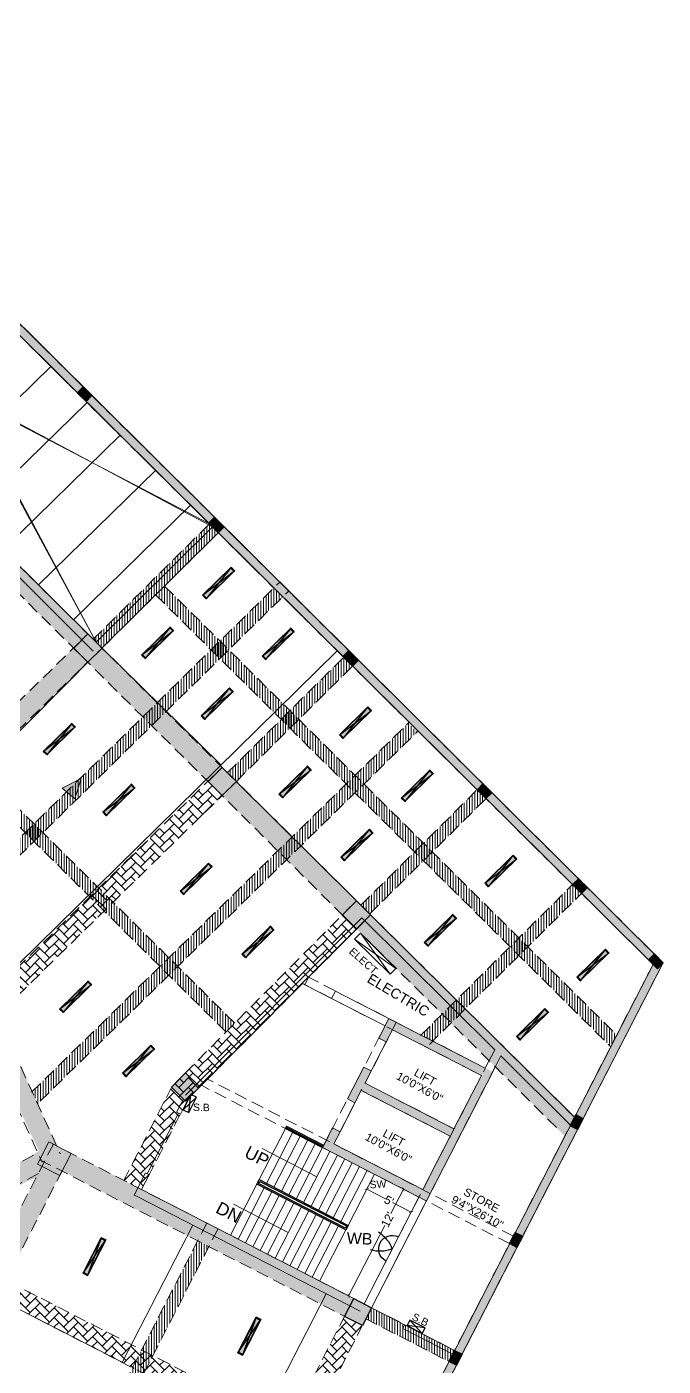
# Model space of a CAD drawing. Header units: inches. Extents: x 1182429 to 1211915, y -922309 to -906718.
# Drawn here: x 1195218 to 1195981, y -917239 to -915632 of the extents above; entities that cross this region are included whole.
import ezdxf

# ---------------------------------------------------------------- set-up
doc = ezdxf.new("R2010")
doc.units = ezdxf.units.IN
doc.header["$LTSCALE"] = 6
doc.header["$PDMODE"] = 2
doc.linetypes.add('CONTINOUS', pattern=[2000000.0, 1000000.0, 1000000.0])
doc.linetypes.add('DASHED2', pattern=[0.375, 0.25, -0.125])
for name, color, linetype in [('A-CUTOUT', 3, 'CONTINOUS'), ('CELLING', 34, 'Continuous'), ('COLL SIZE', 160, 'Continuous'), ('DIM', 7, 'Continuous'), ('door', 5, 'Continuous'), ('E-WIRING', 5, 'Continuous'), ('FITTING', 24, 'Continuous'), ('line', 251, 'Continuous'), ('TW', 5, 'Continuous')]:
    doc.layers.add(name, color=color, linetype=linetype)
for name, color, linetype, lineweight in [('COL MARK', 210, 'Continuous', 18), ('column', 240, 'Continuous', 25), ('Hatch', 251, 'Continuous', 0), ('plan', 7, 'Continuous', 5), ('v.b', 200, 'Continuous', 5), ('W', 250, 'Continuous', 5), ('wall', 7, 'Continuous', 30), ('wall new', 3, 'Continuous', 25)]:
    doc.layers.add(name, color=color, linetype=linetype, lineweight=lineweight)
doc.styles.add('ARI', font='arial.ttf')
doc.linetypes.add('ZIGZAG', pattern='A,0.0001,-0.2,[131,ltypeshp.shx,S=0.2,R=0,X=-0.2,Y=0],-0.4,[131,ltypeshp.shx,S=0.2,R=180,X=0.2,Y=0],-0.2', length=0.8001)
doc.dimstyles.new('Copy of AA', dxfattribs={"dimtxt": 15, "dimasz": 4, "dimexe": 5, "dimexo": 0, "dimgap": 0.09, "dimtad": 0, "dimdec": 0, "dimzin": 0, "dimdsep": 46, "dimlunit": 3, "dimtxsty": 'ARI', "dimblk": 'ARCHTICK', "dimcen": 0.09, "dimclrt": 7, "dimadec": 0, "dimazin": 0, "dimtfac": 1, "dimtdec": 0, "dimtofl": 0, "dimtmove": 0, "dimatfit": 3, "dimfxl": 0.18, "dimtolj": 1, "dimtzin": 0, "dimlwd": 9, "dimlwe": 9, "dimarcsym": 0})
doc.dimstyles.new('Copy(2) of AA', dxfattribs={"dimtxt": 12, "dimasz": 4, "dimexe": 0.18, "dimexo": 0, "dimgap": 0.09, "dimtad": 0, "dimdec": 0, "dimzin": 0, "dimdsep": 46, "dimlunit": 3, "dimtxsty": 'ARI', "dimblk": 'OBLIQUE', "dimcen": 0.09, "dimclrd": 7, "dimclre": 7, "dimclrt": 7, "dimadec": 0, "dimazin": 0, "dimtfac": 1, "dimtdec": 0, "dimtofl": 0, "dimtmove": 0, "dimatfit": 3, "dimfxl": 1, "dimtolj": 1, "dimtzin": 0, "dimlwd": 5, "dimlwe": 5, "dimarcsym": 0})
pattern_1 = [(45, (54985.341, -15499.118), (0, 11.494727835), [24.384, -8.128]), (135, (54991.088, -15493.37), (1e-15, 11.494727835), [24.384, -8.128])]
pattern_2 = [(90, (63759.2494, -15499.1176), (-3.175, 0), [])]
pattern_3 = [(0, (-27.8192783, 2.9401021), (0, 0.001397), [0.001016, -0.000381]), (90, (-27.8192783, 2.9401021), (-0.001397, 0), [0.001016, -0.000381])]

# ---------------------------------------------------------------- blocks, each defined once
blk = doc.blocks.new('_ARCHTICK')
at = {"color": 0, "linetype": 'ByBlock', "const_width": 0.15}
blk.add_lwpolyline([(-0.5, -0.5), (0.5, 0.5)], dxfattribs=at)
blk = doc.blocks.new('*D199')
at = {"layer": 'Defpoints', "color": 0, "ltscale": 10, "transparency": 16777216}
for p in [(1195667.5, -917025, 3969.1), (1195669.7, -917026.2), (1195601.7, -917153.1, 3969.1)]:
    blk.add_point(p, dxfattribs=at)
at = {"layer": 'W', "color": 0, "lineweight": 9, "ltscale": 10, "transparency": 16777216}
for p, q in [((1195667.5, -917025), (1195674.2, -917028.5)), ((1195669.7, -917026.2), (1195654.6, -917055.5)), ((1195603.9, -917154.3), (1195647.2, -917070)), ((1195601.7, -917153.1), (1195608.4, -917156.5))]:
    blk.add_line(p, q, dxfattribs=at)
at = {"layer": 'W', "color": 0, "lineweight": 9, "ltscale": 10, "transparency": 16777216, "xscale": 4, "yscale": 4, "zscale": 4}
for p, rotation in [((1195669.7, -917026.2), 62.80782538406256), ((1195603.9, -917154.3), 242.8078253840625)]:
    blk.add_blockref('_ARCHTICK', p, dxfattribs=dict(at, rotation=rotation))
at = {"layer": 'W', "color": 7, "ltscale": 10, "transparency": 16777216, "insert": (1195650.9, -917062.7), "char_height": 10, "attachment_point": 5, "rotation": 62.8078, "style": 'ARI'}
blk.add_mtext("\\A1;12'", dxfattribs=at)
blk = doc.blocks.new('*D200')
at = {"layer": 'Defpoints', "color": 0, "ltscale": 10, "transparency": 16777216}
for p in [(1195627.8, -917022.1, 3969.1), (1195679, -917053.8), (1195681.2, -917049.5, 3969.1)]:
    blk.add_point(p, dxfattribs=at)
at = {"layer": 'W', "color": 0, "lineweight": 9, "ltscale": 10, "transparency": 16777216}
for p, q in [((1195627.8, -917022.1), (1195623.4, -917030.8)), ((1195625.7, -917026.3), (1195648.2, -917037.9)), ((1195679, -917053.8), (1195656.5, -917042.2)), ((1195681.2, -917049.5), (1195676.7, -917058.2))]:
    blk.add_line(p, q, dxfattribs=at)
at = {"layer": 'W', "color": 0, "lineweight": 9, "ltscale": 10, "transparency": 16777216, "xscale": 4, "yscale": 4, "zscale": 4}
for p, rotation in [((1195625.7, -917026.3), 152.8078253841191), ((1195679, -917053.8), 332.8078253841191)]:
    blk.add_blockref('_ARCHTICK', p, dxfattribs=dict(at, rotation=rotation))
at = {"layer": 'W', "color": 7, "ltscale": 10, "transparency": 16777216, "insert": (1195652.3, -917040), "char_height": 10, "attachment_point": 5, "rotation": 332.8078, "style": 'ARI'}
blk.add_mtext("\\A1;5'", dxfattribs=at)
blk = doc.blocks.new('_Oblique')
at = {"layer": 'DIM', "color": 0, "lineweight": -2}
blk.add_line((-0.5, -0.5), (0.5, 0.5), dxfattribs=at)
blk = doc.blocks.new('RRR')
at = {"layer": 'line', "color": 1, "linetype": 'Continuous'}
for centre, radius, start, end in [((195983, -95888.1), 26.4, 41.1654, 79.7233), ((196002.9, -95870.7), 11, 90, 270), ((195983.5, -95848.3), 29.7, 276.0538, 310.8122)]:
    blk.add_arc(centre, radius, start, end, dxfattribs=at)
blk = doc.blocks.new('SB')
at = {"layer": 'W', "color": 6, "linetype": 'ByBlock', "lineweight": 25}
for p, q in [((196907.8, -96527.1), (196884.1, -96518.6)), ((196884.1, -96527.1), (196907.8, -96518.6))]:
    blk.add_line(p, q, dxfattribs=at)
blk.add_lwpolyline([(196884.1, -96518.6), (196907.8, -96518.6), (196907.8, -96527.1), (196884.1, -96527.1)], close=True, dxfattribs=at)
blk = doc.blocks.new('sdfdsf')
at = {"lineweight": -3}
blk.add_hatch(color=7, dxfattribs=at).paths.add_polyline_path([(23236.7, 14983.3), (23242.1, 14983.3), (23242.1, 15029.5), (23236.7, 15029.5)])
at = {"layer": 'Hatch'}
h = blk.add_hatch(dxfattribs=at)
h.set_pattern_fill('ANGLE', color=5, scale=0.0002)
h.set_pattern_definition(pattern_3)
h.paths.add_polyline_path([(23236.4, 15029.5), (23242.4, 15029.5), (23242.4, 15030.4), (23236.4, 15030.4)])
h = blk.add_hatch(dxfattribs=at)
h.set_pattern_fill('ANGLE', color=5, scale=0.0002)
h.set_pattern_definition(pattern_3)
h.paths.add_polyline_path([(23236.4, 14983.3), (23242.4, 14983.3), (23242.4, 14982.4), (23236.4, 14982.4)])
for p, q in [((23242.4, 15030.4), (23236.4, 14982.4)), ((23242.4, 14982.4), (23236.4, 15030.4))]:
    blk.add_line(p, q)
at = {"layer": 'CELLING', "color": 5}
for points in [[(23236.4, 14982.4), (23242.4, 14982.4), (23242.4, 15030.4), (23236.4, 15030.4)], [(23242.4, 15029.5), (23236.4, 15029.5), (23236.4, 15030.4), (23242.4, 15030.4)], [(23236.4, 15029.5), (23242.4, 15029.5), (23242.4, 15030.4), (23236.4, 15030.4)], [(23236.7, 14983.3), (23242.1, 14983.3), (23242.1, 15029.5), (23236.7, 15029.5)], [(23236.4, 14983.3), (23242.4, 14983.3), (23242.4, 14982.4), (23236.4, 14982.4)], [(23236.4, 14983.3), (23242.4, 14983.3), (23242.4, 14982.4), (23236.4, 14982.4)]]:
    blk.add_lwpolyline(points, close=True, dxfattribs=at)

msp = doc.modelspace()

# ---------------------------------------------------------------- hatches: boundary and pattern name
at = {"layer": 'A-CUTOUT', "lineweight": 0, "ltscale": 0.3, "true_color": 0xffc6b3}
h = msp.add_hatch(dxfattribs=at)
h.set_pattern_fill('AR-BRSTD', color=31, scale=0.08)
h.set_pattern_definition([(0, (54985.341, -15499.1176), (0, 5.419344), []), (90, (54985.341, -15499.118), (-8.128, 5.419344), [5.419344, -5.419344])])
h.paths.add_polyline_path([(1195157, -916227.2), (1195874.8, -916940), (1195863.3, -916962.4), (1195857.9, -916957), (1195140.1, -916244.3)])
at = {"layer": 'COL MARK', "lineweight": 30, "true_color": 0xffc6b3}
h = msp.add_hatch(color=31, dxfattribs=at)
h.dxf.hatch_style = 1
h.paths.add_polyline_path([(1195244.4, -916969.6), (1195271.1, -916983.3), (1195257.4, -917010), (1195230.7, -916996.3)])
at = {"layer": 'COL MARK'}
h = msp.add_hatch(color=256, dxfattribs=at)
h.dxf.hatch_style = 1
h.paths.add_polyline_path([(1195244.4, -916969.6), (1195271.1, -916983.3), (1195257.4, -917010), (1195230.7, -916996.3)])
at = {"layer": 'COLL SIZE', "lineweight": 25, "ltscale": 100, "true_color": 0xffc6b3}
h = msp.add_hatch(color=31, dxfattribs=at)
h.dxf.hatch_style = 1
h.paths.add_polyline_path([(1195289, -916081.5), (1195278.4, -916071), (1195285.4, -916063.9), (1195296.1, -916074.4)])
at = {"layer": 'COLL SIZE', "ltscale": 100}
h = msp.add_hatch(color=256, dxfattribs=at)
h.dxf.hatch_style = 1
h.paths.add_polyline_path([(1195289, -916081.5), (1195278.4, -916071), (1195285.4, -916063.9), (1195296.1, -916074.4)])
h = msp.add_hatch(color=256, dxfattribs=at)
h.dxf.hatch_style = 1
h.paths.add_polyline_path([(1195446.5, -916238), (1195435.9, -916227.4), (1195443, -916220.3), (1195453.6, -916230.9)])
at = {"layer": 'COLL SIZE', "lineweight": 25, "ltscale": 100, "true_color": 0xffc6b3}
h = msp.add_hatch(color=31, dxfattribs=at)
h.dxf.hatch_style = 1
h.paths.add_polyline_path([(1195447.5, -916239), (1195436.9, -916228.4), (1195443.9, -916221.4), (1195454.6, -916231.9)])
at = {"layer": 'COLL SIZE', "ltscale": 100}
h = msp.add_hatch(color=256, dxfattribs=at)
h.dxf.hatch_style = 1
h.paths.add_polyline_path([(1195607.6, -916397.9), (1195597, -916387.3), (1195604, -916380.2), (1195614.7, -916390.8)])
at = {"layer": 'COLL SIZE', "lineweight": 25, "ltscale": 100, "true_color": 0xffc6b3}
h = msp.add_hatch(color=31, dxfattribs=at)
h.dxf.hatch_style = 1
h.paths.add_polyline_path([(1195608.6, -916398.9), (1195598, -916388.3), (1195605, -916381.2), (1195615.7, -916391.8)])
h = msp.add_hatch(color=31, dxfattribs=at)
h.dxf.hatch_style = 1
h.paths.add_polyline_path([(1195768.7, -916557.9), (1195758.1, -916547.3), (1195765.1, -916540.2), (1195775.8, -916550.8)])
at = {"layer": 'COLL SIZE', "ltscale": 100}
h = msp.add_hatch(color=256, dxfattribs=at)
h.dxf.hatch_style = 1
h.paths.add_polyline_path([(1195768.7, -916557.9), (1195758.1, -916547.3), (1195765.1, -916540.2), (1195775.8, -916550.8)])
at = {"layer": 'COLL SIZE', "lineweight": 25, "ltscale": 100, "true_color": 0xffc6b3}
h = msp.add_hatch(color=31, dxfattribs=at)
h.dxf.hatch_style = 1
h.paths.add_polyline_path([(1195883.2, -916671.6), (1195872.6, -916661), (1195879.6, -916653.9), (1195890.3, -916664.5)])
at = {"layer": 'COLL SIZE', "ltscale": 100}
h = msp.add_hatch(color=256, dxfattribs=at)
h.dxf.hatch_style = 1
h.paths.add_polyline_path([(1195883.2, -916671.6), (1195872.6, -916661), (1195879.6, -916653.9), (1195890.3, -916664.5)])
at = {"layer": 'COLL SIZE', "lineweight": 25, "ltscale": 100, "true_color": 0xffc6b3}
h = msp.add_hatch(color=31, dxfattribs=at)
h.dxf.hatch_style = 1
h.paths.add_polyline_path([(1195974.2, -916761.9), (1195963.6, -916751.3), (1195970.6, -916744.2), (1195981.2, -916754.8)])
at = {"layer": 'COLL SIZE', "ltscale": 100}
h = msp.add_hatch(color=256, dxfattribs=at)
h.dxf.hatch_style = 1
h.paths.add_polyline_path([(1195974.2, -916761.9), (1195963.6, -916751.3), (1195970.6, -916744.2), (1195981.2, -916754.8)])
at = {"layer": 'COLL SIZE', "lineweight": 25, "ltscale": 100, "true_color": 0xffc6b3}
h = msp.add_hatch(color=31, dxfattribs=at)
h.dxf.hatch_style = 1
h.paths.add_polyline_path([(1195869.6, -916950.1), (1195876.5, -916936.8), (1195885.4, -916941.4), (1195878.5, -916954.7)])
at = {"layer": 'COLL SIZE', "ltscale": 100}
h = msp.add_hatch(color=256, dxfattribs=at)
h.dxf.hatch_style = 1
h.paths.add_polyline_path([(1195869.6, -916950.1), (1195876.5, -916936.8), (1195885.4, -916941.4), (1195878.5, -916954.7)])
at = {"layer": 'COLL SIZE', "lineweight": 25, "ltscale": 100, "true_color": 0xffc6b3}
h = msp.add_hatch(color=31, dxfattribs=at)
h.dxf.hatch_style = 1
h.paths.add_polyline_path([(1195797, -917091.6), (1195803.8, -917078.2), (1195812.7, -917082.8), (1195805.8, -917096.1)])
at = {"layer": 'COLL SIZE', "ltscale": 100}
h = msp.add_hatch(color=256, dxfattribs=at)
h.dxf.hatch_style = 1
h.paths.add_polyline_path([(1195797, -917091.6), (1195803.8, -917078.2), (1195812.7, -917082.8), (1195805.8, -917096.1)])
at = {"layer": 'COLL SIZE', "lineweight": 25, "ltscale": 100, "true_color": 0xffc6b3}
h = msp.add_hatch(color=31, dxfattribs=at)
h.dxf.hatch_style = 1
h.paths.add_polyline_path([(1195724.3, -917233), (1195731.1, -917219.6), (1195740, -917224.2), (1195733.2, -917237.5)])
at = {"layer": 'COLL SIZE', "ltscale": 100}
h = msp.add_hatch(color=256, dxfattribs=at)
h.dxf.hatch_style = 1
h.paths.add_polyline_path([(1195724.3, -917233), (1195731.1, -917219.6), (1195740, -917224.2), (1195733.2, -917237.5)])
at = {"layer": 'column', "ltscale": 10, "true_color": 0xffc6b3}
h = msp.add_hatch(color=31, dxfattribs=at)
h.dxf.hatch_style = 1
h.paths.add_polyline_path([(1195274.2, -916377.4), (1195291.1, -916360.4), (1195308.2, -916377.3), (1195291.3, -916394.3)])
at = {"layer": 'column', "ltscale": 10}
h = msp.add_hatch(color=256, dxfattribs=at)
h.dxf.hatch_style = 1
h.paths.add_polyline_path([(1195274.2, -916377.4), (1195291.1, -916360.4), (1195308.2, -916377.3), (1195291.3, -916394.3)])
at = {"layer": 'column', "ltscale": 10, "true_color": 0xffc6b3}
h = msp.add_hatch(color=31, dxfattribs=at)
h.dxf.hatch_style = 1
h.paths.add_polyline_path([(1195435.3, -916537.4), (1195452.2, -916520.4), (1195469.3, -916537.3), (1195452.3, -916554.3)])
at = {"layer": 'column', "ltscale": 10}
h = msp.add_hatch(color=256, dxfattribs=at)
h.dxf.hatch_style = 1
h.paths.add_polyline_path([(1195435.3, -916537.4), (1195452.2, -916520.4), (1195469.3, -916537.3), (1195452.3, -916554.3)])
at = {"layer": 'column', "ltscale": 10, "true_color": 0xffc6b3}
h = msp.add_hatch(color=31, dxfattribs=at)
h.dxf.hatch_style = 1
h.paths.add_polyline_path([(1195596.4, -916697.3), (1195613.3, -916680.3), (1195630.3, -916697.2), (1195613.4, -916714.2)])
at = {"layer": 'column', "ltscale": 10}
h = msp.add_hatch(color=256, dxfattribs=at)
h.dxf.hatch_style = 1
h.paths.add_polyline_path([(1195596.4, -916697.3), (1195613.3, -916680.3), (1195630.3, -916697.2), (1195613.4, -916714.2)])
at = {"layer": 'column', "ltscale": 10, "true_color": 0xffc6b3}
h = msp.add_hatch(color=31, dxfattribs=at)
h.dxf.hatch_style = 1
h.paths.add_polyline_path([(1195640.1, -916845.1), (1195652.2, -916821.5), (1195776.7, -916885.5), (1195697.2, -917040.3), (1195688.3, -917035.7), (1195572.7, -916976.3), (1195584.7, -916952.8), (1195593.6, -916957.4), (1195586.1, -916972), (1195692.9, -917026.8), (1195725.8, -916962.8), (1195619, -916907.9), (1195611.5, -916922.6), (1195602.6, -916918), (1195622.2, -916879.9), (1195631.1, -916884.4), (1195623.6, -916899.1), (1195730.3, -916953.9), (1195763.2, -916889.8), (1195656.5, -916835), (1195649, -916849.6)])
h = msp.add_hatch(color=31, dxfattribs=at)
h.dxf.hatch_style = 1
h.paths.add_polyline_path([(1195391.4, -916903.8), (1195408.3, -916886.8), (1195425.3, -916903.7), (1195408.4, -916920.7)])
at = {"layer": 'column', "ltscale": 10}
h = msp.add_hatch(color=256, dxfattribs=at)
h.dxf.hatch_style = 1
h.paths.add_polyline_path([(1195391.4, -916903.8), (1195408.3, -916886.8), (1195425.3, -916903.7), (1195408.4, -916920.7)])
at = {"layer": 'column', "ltscale": 10, "true_color": 0xffc6b3}
h = msp.add_hatch(color=31, dxfattribs=at)
h.dxf.hatch_style = 1
h.paths.add_polyline_path([(1195610, -917157.4), (1195631.4, -917168.4), (1195620.4, -917189.7), (1195599.1, -917178.8)])
at = {"layer": 'column', "ltscale": 10}
h = msp.add_hatch(color=256, dxfattribs=at)
h.dxf.hatch_style = 1
h.paths.add_polyline_path([(1195610, -917157.4), (1195631.4, -917168.4), (1195620.4, -917189.7), (1195599.1, -917178.8)])
at = {"layer": 'door', "lineweight": 0, "ltscale": 0.3, "true_color": 0xffc6b3}
h = msp.add_hatch(dxfattribs=at)
h.set_pattern_fill('AR-HBONE', color=31, scale=0.08)
h.set_pattern_definition(pattern_1)
h.paths.add_polyline_path([(1195235, -916415.4), (1195274.2, -916377.4), (1195291.3, -916394.3), (1194999.1, -916680.5), (1194650.3, -916873.8), (1194493, -916960.8), (1194260.3, -917085.8), (1193557.7, -917374.6), (1193548.6, -917352.5), (1194248.9, -917064.6), (1194433, -916965.8), (1194583.8, -916883.2), (1194725.1, -916804.9), (1194979.8, -916663.8), (1195010.4, -916635.4)])
h = msp.add_hatch(dxfattribs=at)
h.set_pattern_fill('AR-HBONE', color=31, scale=0.08)
h.set_pattern_definition([(45, (63759.249, -15499.118), (0, 11.494727835), [24.384, -8.128]), (135, (63764.997, -15493.37), (1e-15, 11.494727835), [24.384, -8.128])])
h.paths.add_polyline_path([(1194833, -917783.5), (1195238.8, -916993.7), (1195167.3, -916841.4), (1194985.8, -916661.7), (1194926.3, -916441.4), (1194700.8, -916476.3), (1194263.5, -916718.7), (1194241.2, -916732.7), (1194040.2, -916873.8), (1194030.5, -916848.9), (1194225.6, -916712.2), (1194693.9, -916452.7), (1194932.6, -916416.2), (1194948, -916429.8), (1195007.2, -916649.3), (1195183.9, -916824.7), (1195188.1, -916829.1), (1195263.9, -916997.4), (1194854.4, -917794.5)])
h = msp.add_hatch(dxfattribs=at)
h.set_pattern_fill('AR-HBONE', color=31, scale=0.08)
h.set_pattern_definition(pattern_1)
h.paths.add_polyline_path([(1195162.9, -916803.8), (1195435.3, -916537.4), (1195452.1, -916554.1), (1195179.9, -916820.7)])
h = msp.add_hatch(dxfattribs=at)
h.set_pattern_fill('AR-HBONE', color=31, scale=0.08)
h.set_pattern_definition(pattern_1)
h.paths.add_polyline_path([(1195351.5, -916982.2), (1195391.4, -916903.8), (1195596.4, -916697.3), (1195613.4, -916714.2), (1195427.3, -916901.7), (1195416.8, -916912.2), (1195411.9, -916917.2), (1195355.6, -917026.7), (1195334.3, -917015.7)])
h = msp.add_hatch(dxfattribs=at)
h.set_pattern_fill('AR-HBONE', color=31, scale=0.08)
h.set_pattern_definition(pattern_1)
h.paths.add_polyline_path([(1195610, -917157.4), (1195271.1, -916983.3), (1195244.4, -916969.6), (1195225.8, -916985.3), (1194679.5, -917287.9), (1194384.2, -917393.9), (1193683.4, -917681.9), (1193692.5, -917704), (1194393.4, -917416.1), (1194678.6, -917313.5), (1194712.2, -917297.3), (1194930.8, -917176.1), (1195220.9, -917015.4), (1195260.2, -917004.6), (1195599.1, -917178.8)])
h = msp.add_hatch(dxfattribs=at)
h.set_pattern_fill('AR-HBONE', color=31, scale=0.08)
h.set_pattern_definition(pattern_1)
h.paths.add_polyline_path([(1195487.5, -917313.7), (1195520.9, -917330.9), (1195531.9, -917309.5), (1195095.1, -917085.1), (1195069.8, -917099.1), (1195264.4, -917199.1), (1195443.4, -917291.1)])
h = msp.add_hatch(dxfattribs=at)
h.set_pattern_fill('AR-HBONE', color=31, scale=0.08)
h.set_pattern_definition(pattern_1)
h.paths.add_polyline_path([(1195140.9, -918123), (1195620.4, -917189.7), (1195599.1, -917178.8), (1195109.2, -918132.3), (1195130.5, -918143.2)])
at = {"layer": 'FITTING', "lineweight": 0, "ltscale": 0.3, "true_color": 0xffc6b3}
h = msp.add_hatch(dxfattribs=at)
h.set_pattern_fill('ANSI31', color=31, angle=45)
h.set_pattern_definition(pattern_2)
h.paths.add_polyline_path([(1195317.5, -916368.1), (1195447.5, -916239), (1195436.9, -916228.4), (1195297.6, -916366.7), (1195308.2, -916377.3)])
h = msp.add_hatch(dxfattribs=at)
h.set_pattern_fill('ANSI31', color=31, angle=45)
h.set_pattern_definition([(90, (63836.4227, -15577.891), (-3.175, 0), [])])
h.paths.add_polyline_path([(1195096.2, -916737.6), (1195524.9, -916315.7), (1195514.2, -916305.2), (1195085.5, -916727)])
h = msp.add_hatch(dxfattribs=at)
h.set_pattern_fill('ANSI31', color=31, angle=45)
h.set_pattern_definition(pattern_2)
h.paths.add_polyline_path([(1195387.4, -916307.1), (1195925.5, -916841.4), (1195918.3, -916855.4), (1195372.5, -916313.4), (1195383.2, -916302.9)])
h = msp.add_hatch(dxfattribs=at)
h.set_pattern_fill('ANSI31', color=31, angle=45)
h.set_pattern_definition(pattern_2)
h.paths.add_polyline_path([(1195016.8, -916400.9), (1195000.6, -916384.8), (1195011.2, -916374.1), (1195468, -916827.7), (1195456.9, -916837.8)])
h = msp.add_hatch(dxfattribs=at)
h.set_pattern_fill('ANSI31', color=31, angle=45)
h.set_pattern_definition([(90, (63920.3258, -15659.0657), (-3.175, 0), [])])
h.paths.add_polyline_path([(1195478.6, -916528), (1195608.6, -916399), (1195598, -916388.3), (1195458.6, -916526.7), (1195469.3, -916537.2)])
h = msp.add_hatch(dxfattribs=at)
h.set_pattern_fill('ANSI31', color=31, angle=45)
h.set_pattern_definition([(90, (63997.6627, -15738.142), (-3.175, 0), [])])
h.paths.add_polyline_path([(1195230.9, -916923.8), (1195685.9, -916478), (1195675.4, -916467.4), (1195224.3, -916909.3)])
h = msp.add_hatch(dxfattribs=at)
h.set_pattern_fill('ANSI31', color=31, angle=45)
h.set_pattern_definition([(90, (64080.396, -15818.0094), (-3.175, 0), [])])
h.paths.add_polyline_path([(1195638.6, -916687), (1195768.7, -916557.9), (1195758.1, -916547.3), (1195618.7, -916685.6), (1195629.3, -916696.2)])
h = msp.add_hatch(dxfattribs=at)
h.set_pattern_fill('ANSI31', color=31, angle=45)
h.set_pattern_definition([(90, (64194.9054, -15931.713), (-3.175, 0), [])])
h.paths.add_polyline_path([(1195753.2, -916800.7), (1195883.2, -916671.6), (1195872.6, -916661), (1195690.8, -916841.4), (1195704.8, -916848.6)])
h = msp.add_hatch(dxfattribs=at)
h.set_pattern_fill('ANSI31', color=31, angle=45)
h.set_pattern_definition(pattern_2)
h.paths.add_polyline_path([(1195027.6, -917857.8), (1195014.4, -917883.5), (1195027.7, -917890.3), (1195436.3, -917095.1), (1195422.9, -917088.3)])
h = msp.add_hatch(dxfattribs=at)
h.set_pattern_fill('ANSI31', color=31, angle=45)
h.set_pattern_definition(pattern_2)
h.paths.add_polyline_path([(1195640, -917172.8), (1195731.1, -917219.6), (1195724.3, -917233), (1195624.5, -917181.7), (1195631.4, -917168.4)])
at = {"layer": 'W', "ltscale": 10}
h = msp.add_hatch(color=256, dxfattribs=at)
h.dxf.hatch_style = 1
h.paths.add_polyline_path([(1195260.5, -916545.3), (1195283.3, -916533.8), (1195275.7, -916558.2)])
at = {"layer": 'wall new', "lineweight": 9, "ltscale": 6, "true_color": 0xffc6b3}
h = msp.add_hatch(dxfattribs=at)
h.set_pattern_fill('AR-CONC', color=31, scale=0.06)
h.set_pattern_definition([(50, (73495.981, -15499.118), (10.93108014, -0.95634513), [1.143, -12.573]), (355, (73495.981, -15499.118), (-2.114605285, 11.46341071), [0.9144, -10.05843505]), (100.4514447, (73496.892, -15499.197), (8.816474825, 10.507065115), [0.97140053, -10.68541468]), (46.1842, (73495.981, -15496.07), (16.26474245, -2.52253968), [1.7145, -18.8595]), (96.6355576, (73497.336, -15496.28), (14.24424804, 14.84556748), [1.45710139, -16.02813649]), (351.1841512, (73495.981, -15496.07), (14.24424804, 14.84556748), [1.37159802, -15.08758392]), (21, (73497.505, -15496.832), (9.096863476, -6.13591189), [1.143, -12.573]), (326, (73497.505, -15496.832), (3.7081217, 11.05127797), [0.9144, -10.0584]), (71.451445, (73498.263, -15497.343), (12.80498516, 4.91536613), [0.97140053, -10.68539626]), (37.5, (73495.981, -15499.1176), (0.185316195, 5.073302332), [0, -9.93648, 0, -10.2108, 0, -10.0965]), (7.5, (73495.981, -15499.1176), (4.00917975, 6.01083449), [0, -5.82168, 0, -9.70788, 0, -3.8481]), (327.5, (73492.5824, -15499.1176), (8.13543571, -0.34372464), [0, -3.81, 0, -11.8872, 0, -15.7734]), (317.5, (73491.0584, -15499.1176), (8.887750883, 1.525589462), [0, -4.953, 0, -7.89432, 0, -11.2014])])
h.paths.add_polyline_path([(1194691.6, -918163.4), (1194822.7, -918181.7), (1194931.4, -918175.4), (1195046.1, -918168.8), (1195119.6, -918164.6), (1195256.8, -918164.6), (1195981.2, -916754.8), (1194850.7, -915632.2), (1194198, -915899.7), (1194257.2, -916043.2), (1193169.1, -916488.6), (1193894.4, -918260.6), (1194211.5, -918197.6), (1194511.1, -918138.1)])
h.paths.add_polyline_path([(1194693, -918153.4), (1194823.1, -918171.7), (1194930.9, -918165.5), (1195045.5, -918158.8), (1195119.3, -918154.6), (1195250.7, -918154.6), (1195969, -916756.7), (1194848.3, -915643.9), (1194211.1, -915905.1), (1194270.3, -916048.6), (1193182.1, -916494.1), (1193901.4, -918251.5), (1194209.1, -918187.5), (1194509.1, -918127.7)], flags=16)

# ---------------------------------------------------------------- linework, layer by layer
at = {"layer": 'COL MARK', "color": 31, "true_color": 0xffc6b3}
msp.add_lwpolyline([(1195244.4, -916969.6), (1195271.1, -916983.3), (1195257.4, -917010), (1195230.7, -916996.3)], close=True, dxfattribs=at)
at = {"layer": 'COL MARK'}
msp.add_lwpolyline([(1195244.4, -916969.6), (1195271.1, -916983.3), (1195257.4, -917010), (1195230.7, -916996.3)], close=True, dxfattribs=at)
at = {"layer": 'COLL SIZE', "color": 31, "lineweight": 25, "ltscale": 100, "true_color": 0xffc6b3}
for points, elevation in [([(1195289, -916081.5), (1195278.4, -916071), (1195285.4, -916063.9), (1195296.1, -916074.4), (1195289, -916081.5)], 3969.1), ([(1195447.5, -916239), (1195436.9, -916228.4), (1195443.9, -916221.4), (1195454.6, -916231.9), (1195447.5, -916239)], -4084.6), ([(1195608.6, -916398.9), (1195598, -916388.3), (1195605, -916381.2), (1195615.7, -916391.8), (1195608.6, -916398.9)], -4086.1), ([(1195883.2, -916671.6), (1195872.6, -916661), (1195879.6, -916653.9), (1195890.3, -916664.5), (1195883.2, -916671.6)], 3969.1), ([(1195974.2, -916761.9), (1195963.6, -916751.3), (1195970.6, -916744.2), (1195981.2, -916754.8), (1195974.2, -916761.9)], -4085.9), ([(1195869.6, -916950.1), (1195876.5, -916936.8), (1195885.4, -916941.4), (1195878.5, -916954.7), (1195869.6, -916950.1)], 3969.1), ([(1195797, -917091.6), (1195803.8, -917078.2), (1195812.7, -917082.8), (1195805.8, -917096.1), (1195797, -917091.6)], 3969.1)]:
    msp.add_lwpolyline(points, dxfattribs=dict(at, elevation=elevation))
at = {"layer": 'COLL SIZE', "ltscale": 100}
for points, elevation in [([(1195289, -916081.5), (1195278.4, -916071), (1195285.4, -916063.9), (1195296.1, -916074.4), (1195289, -916081.5)], 3969.1), ([(1195883.2, -916671.6), (1195872.6, -916661), (1195879.6, -916653.9), (1195890.3, -916664.5), (1195883.2, -916671.6)], 3969.1), ([(1195974.2, -916761.9), (1195963.6, -916751.3), (1195970.6, -916744.2), (1195981.2, -916754.8), (1195974.2, -916761.9)], -4085.9), ([(1195869.6, -916950.1), (1195876.5, -916936.8), (1195885.4, -916941.4), (1195878.5, -916954.7), (1195869.6, -916950.1)], 3969.1), ([(1195797, -917091.6), (1195803.8, -917078.2), (1195812.7, -917082.8), (1195805.8, -917096.1), (1195797, -917091.6)], 3969.1)]:
    msp.add_lwpolyline(points, dxfattribs=dict(at, elevation=elevation))
for points in [[(1195446.5, -916238), (1195435.9, -916227.4), (1195443, -916220.3), (1195453.6, -916230.9), (1195446.5, -916238)], [(1195607.6, -916397.9), (1195597, -916387.3), (1195604, -916380.2), (1195614.7, -916390.8), (1195607.6, -916397.9)], [(1195768.7, -916557.9), (1195758.1, -916547.3), (1195765.1, -916540.2), (1195775.8, -916550.8), (1195768.7, -916557.9)], [(1195724.3, -917233), (1195731.1, -917219.6), (1195740, -917224.2), (1195733.2, -917237.5), (1195724.3, -917233)]]:
    msp.add_lwpolyline(points, dxfattribs=at)
at = {"layer": 'COLL SIZE', "color": 31, "lineweight": 25, "ltscale": 100, "true_color": 0xffc6b3}
for points in [[(1195768.7, -916557.9), (1195758.1, -916547.3), (1195765.1, -916540.2), (1195775.8, -916550.8), (1195768.7, -916557.9)], [(1195724.3, -917233), (1195731.1, -917219.6), (1195740, -917224.2), (1195733.2, -917237.5), (1195724.3, -917233)]]:
    msp.add_lwpolyline(points, dxfattribs=at)
at = {"layer": 'column', "color": 31, "ltscale": 10, "true_color": 0xffc6b3}
for points in [[(1195274.2, -916377.4), (1195291.1, -916360.4), (1195308.2, -916377.3), (1195291.3, -916394.3), (1195274.2, -916377.4)], [(1195435.3, -916537.4), (1195452.2, -916520.4), (1195469.3, -916537.3), (1195452.3, -916554.3), (1195435.3, -916537.4)], [(1195596.4, -916697.3), (1195613.3, -916680.3), (1195630.3, -916697.2), (1195613.4, -916714.2), (1195596.4, -916697.3)], [(1195391.4, -916903.8), (1195408.3, -916886.8), (1195425.3, -916903.7), (1195408.4, -916920.7), (1195391.4, -916903.8)], [(1195610, -917157.4), (1195631.4, -917168.4), (1195620.4, -917189.7), (1195599.1, -917178.8), (1195610, -917157.4)]]:
    msp.add_lwpolyline(points, dxfattribs=at)
at = {"layer": 'column', "ltscale": 10}
for points in [[(1195274.2, -916377.4), (1195291.1, -916360.4), (1195308.2, -916377.3), (1195291.3, -916394.3), (1195274.2, -916377.4)], [(1195435.3, -916537.4), (1195452.2, -916520.4), (1195469.3, -916537.3), (1195452.3, -916554.3), (1195435.3, -916537.4)], [(1195596.4, -916697.3), (1195613.3, -916680.3), (1195630.3, -916697.2), (1195613.4, -916714.2), (1195596.4, -916697.3)], [(1195391.4, -916903.8), (1195408.3, -916886.8), (1195425.3, -916903.7), (1195408.4, -916920.7), (1195391.4, -916903.8)], [(1195610, -917157.4), (1195631.4, -917168.4), (1195620.4, -917189.7), (1195599.1, -917178.8), (1195610, -917157.4)]]:
    msp.add_lwpolyline(points, dxfattribs=at)
at = {"layer": 'TW', "ltscale": 10}
for p, q in [((1195529.5, -916950.8, 3969.1), (1195528.2, -916953.5, 3969.1)), ((1195528.2, -916953.5, 3969.1), (1195572.7, -916976.3, 3969.1)), ((1195528.9, -916952.1, 3969.1), (1195573.3, -916975, 3969.1)), ((1195529.5, -916950.8, 3969.1), (1195574, -916973.6, 3969.1))]:
    msp.add_line(p, q, dxfattribs=at)
at = {"layer": 'TW', "color": 31, "ltscale": 10, "true_color": 0xffc6b3, "elevation": 3969.1}
msp.add_lwpolyline([(1195496.6, -917014.8), (1195603.4, -917069.7), (1195600.6, -917075), (1195493.9, -917020.2), (1195496.6, -917014.8)], dxfattribs=at)
at = {"layer": 'TW', "ltscale": 10, "elevation": 3969.1}
msp.add_lwpolyline([(1195496.6, -917014.8), (1195603.4, -917069.7), (1195600.6, -917075), (1195493.9, -917020.2), (1195496.6, -917014.8)], dxfattribs=at)
at = {"layer": 'TW', "color": 31, "ltscale": 10, "true_color": 0xffc6b3, "elevation": 3969.1}
msp.add_lwpolyline([(1195497.3, -917016.9), (1195601.4, -917070.3), (1195600, -917073), (1195495.9, -917019.5)], close=True, dxfattribs=at)
at = {"layer": 'TW', "ltscale": 10, "elevation": 3969.1}
msp.add_lwpolyline([(1195497.3, -917016.9), (1195601.4, -917070.3), (1195600, -917073), (1195495.9, -917019.5)], close=True, dxfattribs=at)
at = {"layer": 'v.b', "color": 31, "linetype": 'DASHED2', "ltscale": 10, "true_color": 0xffc6b3}
for p, q in [((1194848.3, -915643.9, -4028.4), (1195969, -916756.7, -4085.9)), ((1194850.7, -915632.2, -4028.4), (1195981.2, -916754.8, -4086.5)), ((1195157, -916227.2), (1195874.8, -916940, 3969.1)), ((1195297.6, -916366.7, 1.5), (1195436.9, -916228.4, -4084.6)), ((1195140.1, -916244.3), (1195857.9, -916957, 3969.1)), ((1195308.1, -916377.4, 1.5), (1195447.5, -916239, -4084.6)), ((1195068.4, -916743.8), (1195521.4, -916298.1)), ((1195079, -916754.3), (1195531.9, -916308.9)), ((1195372.5, -916313.4, -2016.1), (1195918.3, -916855.4, -2044.1)), ((1195383.2, -916302.9, -2016.1), (1195925.5, -916841.4, -2043.9)), ((1194980.4, -916664.9), (1195291.1, -916360.4)), ((1194997.4, -916681.8), (1195308.2, -916377.3)), ((1195009.8, -916372.7, 3969.1), (1195468, -916827.7, 754)), ((1194999.2, -916383.4, 3969.1), (1195457.4, -916838.3, 754)), ((1195458.7, -916526.6, -1.5), (1195598, -916388.3, -4087.6)), ((1195469.3, -916537.3), (1195608.6, -916398.9, -4086.1)), ((1195223.5, -916910.1), (1195676.6, -916466.2)), ((1195234, -916920.8), (1195687.1, -916476.9)), ((1195141.5, -916824.8), (1195452.2, -916520.4)), ((1195158.5, -916841.7), (1195469.3, -916537.3)), ((1195618.7, -916685.6, 4086.1), (1195758.1, -916547.2)), ((1195629.3, -916696.2, 4086.1), (1195768.7, -916557.9, 0)), ((1195690.2, -916842, 9316.5), (1195872.6, -916660.9, 3967.6)), ((1195700.8, -916852.7, 9318), (1195883.2, -916671.6, 3969.1)), ((1195391.4, -916903.8), (1195606.3, -916687.4, 3969.1)), ((1195556, -916772.1, 3969.1), (1195623.3, -916704.3, 3969.1)), ((1195969, -916756.7, -4085.9), (1195250.7, -918154.6, -3969.1)), ((1195981.2, -916754.8, -4086.5), (1195256.8, -918164.6, -3969.1)), ((1195411.9, -916917.2, 3969.1), (1195548.6, -916779.6, 3969.1)), ((1195763.2, -916889.8, 3969.1), (1195548.6, -916779.6, 3969.1)), ((1195767.8, -916881, 3969.1), (1195556, -916772.1, 3969.1)), ((1195182.9, -916817.8), (1195258.1, -916983.9)), ((1195652.2, -916821.6, 3969.1), (1195572.7, -916976.4, 3969.1)), ((1195661.1, -916826.2, 3969.1), (1195586.2, -916972, 3969.1)), ((1195168.2, -916843.5), (1195236.2, -916993.8)), ((1195772.4, -916872.1, 3969.1), (1195622.5, -917163.8, 3969.1)), ((1195779.8, -916879.5, 3969.1), (1195631.4, -917168.4, 3969.1)), ((1195801.5, -917082.7, 3969.1), (1195434.7, -916894.2, 3969.1)), ((1195392.3, -916902.9, 3969.1), (1195334.3, -917015.7, 3969.1)), ((1195797, -917091.6, 3969.1), (1195427.3, -916901.7, 3969.1)), ((1195725.8, -916962.7, 3969.1), (1195618.5, -916907.6, 3969.1)), ((1195730.4, -916953.8, 3969.1), (1195624.4, -916899.4, 3969.1)), ((1195411.9, -916917.2, 3969.1), (1195355.6, -917026.7, 3969.1)), ((1195249.8, -916972.3), (1194819.3, -917810.2)), ((1195244.4, -916969.6, 3969.1), (1195631.4, -917168.4, 3969.1)), ((1195225.8, -916985.3), (1194679.5, -917287.9)), ((1195271.1, -916983.3), (1194840.7, -917821.2)), ((1195233.5, -916990.9, 3969.1), (1195620.4, -917189.7, 3969.1)), ((1195231.8, -917007.3), (1194691.2, -917308.9)), ((1195433.9, -917066.9, 1984.6), (1195003.4, -917904.8, 1984.6)), ((1195447.3, -917073.8, 1984.6), (1195016.8, -917911.7, 1984.6)), ((1195095.1, -917085.1), (1195553.2, -917320.5)), ((1195069.8, -917099.1), (1195542.3, -917341.8)), ((1195610, -917157.4, 3969.1), (1195098.2, -918153.6, 3969.1)), ((1195631.4, -917168.4, 3969.1), (1195119.6, -918164.6, 3969.1)), ((1195631.4, -917168.4, 3969.1), (1195731.1, -917219.6, 3969.1)), ((1195624.5, -917181.7, 3969.1), (1195724.2, -917233, 3969.1))]:
    msp.add_line(p, q, dxfattribs=at)
at = {"layer": 'W', "ltscale": 10}
for p, q in [((1194848.3, -915643.9, -4028.4), (1195969, -916756.7, -4085.9)), ((1194850.7, -915632.2, -4028.4), (1195981.2, -916754.8, -4086.5)), ((1195408.4, -916913.7, 3969.1), (1195619.7, -916700.8, 3969.1)), ((1195556, -916772.1, 3969.1), (1195623.3, -916704.3, 3969.1)), ((1195969, -916756.7, -4085.9), (1195250.7, -918154.6, -3969.1)), ((1195981.2, -916754.8, -4086.5), (1195256.8, -918164.6, -3969.1)), ((1195411.9, -916917.2, 3969.1), (1195548.6, -916779.6, 3969.1)), ((1195551.4, -916781, 3969.1), (1195548.6, -916779.6, 3969.1)), ((1195556, -916772.1, 3969.1), (1195551.4, -916781, 3969.1)), ((1195551.4, -916781, 3969.1), (1195583.4, -916797.5, 3969.1)), ((1195588, -916788.6, 3969.1), (1195583.4, -916797.5, 3969.1)), ((1195647.6, -916830.4, 3969.1), (1195583.4, -916797.5, 3969.1)), ((1195767.8, -916881, 3969.1), (1195588, -916788.6, 3969.1)), ((1195776.7, -916885.5, 3969.1), (1195631.4, -917168.4, 3969.1)), ((1195405.8, -916918.2, 3969.1), (1195397.6, -916934, 3969.1)), ((1195411.9, -916917.2, 3969.1), (1195402.1, -916936.3, 3969.1)), ((1195611.5, -916922.6, 3969.1), (1195593.6, -916957.4, 3969.1)), ((1195402.1, -916936.3, 3969.1), (1195397.6, -916934, 3969.1)), ((1195528.2, -916953.5, 3969.1), (1195496.6, -917014.8, 3969.1)), ((1195537.1, -916958, 3969.1), (1195505.5, -917019.4, 3969.1)), ((1195584.7, -916952.8, 3969.1), (1195572.7, -916976.3, 3969.1)), ((1195593.6, -916957.4, 3969.1), (1195584.7, -916952.8, 3969.1)), ((1195593.6, -916957.4, 3969.1), (1195586.1, -916972, 3969.1)), ((1195546, -916962.6, 3969.1), (1195514.4, -917024, 3969.1)), ((1195554.9, -916967.2, 3969.1), (1195523.3, -917028.5, 3969.1)), ((1195563.8, -916971.7, 3969.1), (1195532.2, -917033.1, 3969.1)), ((1195572.7, -916976.3, 3969.1), (1195541.1, -917037.7, 3969.1)), ((1195688.3, -917035.7, 3969.1), (1195572.7, -916976.3, 3969.1)), ((1195692.9, -917026.8, 3969.1), (1195586.1, -916972, 3969.1)), ((1195581.5, -916980.9, 3969.1), (1195550, -917042.3, 3969.1)), ((1195590.4, -916985.5, 3969.1), (1195558.9, -917046.8, 3969.1)), ((1195599.3, -916990, 3969.1), (1195567.8, -917051.4, 3969.1)), ((1195608.2, -916994.6, 3969.1), (1195576.7, -917056, 3969.1)), ((1195617.1, -916999.2, 3969.1), (1195585.6, -917060.5, 3969.1)), ((1195626, -917003.7, 3969.1), (1195594.5, -917065.1, 3969.1)), ((1195634.9, -917008.3, 3969.1), (1195603.4, -917069.7, 3969.1)), ((1195493.9, -917020.2, 3969.1), (1195462.4, -917081.6, 3969.1)), ((1195502.8, -917024.7, 3969.1), (1195471.3, -917086.1, 3969.1)), ((1195617.9, -917172.7, 3969.1), (1195351.1, -917035.6, 3969.1)), ((1195622.5, -917163.8, 3969.1), (1195355.6, -917026.7, 3969.1)), ((1195511.7, -917029.3, 3969.1), (1195480.2, -917090.7, 3969.1)), ((1195520.6, -917033.9, 3969.1), (1195489.1, -917095.3, 3969.1)), ((1195529.5, -917038.5, 3969.1), (1195498, -917099.8, 3969.1)), ((1195688.3, -917035.7, 3969.1), (1195622.5, -917163.8, 3969.1)), ((1195538.4, -917043, 3969.1), (1195506.8, -917104.4, 3969.1)), ((1195547.3, -917047.6, 3969.1), (1195515.7, -917109, 3969.1)), ((1195556.2, -917052.2, 3969.1), (1195524.6, -917113.5, 3969.1)), ((1195565.1, -917056.7, 3969.1), (1195533.5, -917118.1, 3969.1)), ((1195574, -917061.3, 3969.1), (1195542.4, -917122.7, 3969.1)), ((1195582.9, -917065.9, 3969.1), (1195551.3, -917127.2, 3969.1)), ((1195591.7, -917070.4, 3969.1), (1195560.2, -917131.8, 3969.1)), ((1195600.6, -917075, 3969.1), (1195569.1, -917136.4, 3969.1))]:
    msp.add_line(p, q, dxfattribs=at)
at = {"layer": 'W', "color": 1, "ltscale": 10}
for p, q in [((1195301.1, -916370.3, 1.4), (1194978, -915772.7, -12024.4)), ((1195298.6, -916365.7, -90.8), (1194986.6, -915781.3, -3969.1)), ((1194837.6, -915910.1, -3969.1), (1195440.5, -916231.9, -4084.7)), ((1194848.2, -915920.6, -3969.1), (1195436.9, -916228.4, -4084.6)), ((1195106.4, -916177, 3969), (1195246.8, -916039.6, -4086.3)), ((1195149.9, -916220.1, 3969), (1195290.2, -916082.7, -4086.3)), ((1195189.5, -916259.5, 3969), (1195329.9, -916122.1, -4086.2)), ((1195231.9, -916301.6, 3969), (1195372.3, -916164.2, -4086.2)), ((1195274, -916343.4, 3969), (1195414.3, -916206, -4086.2)), ((1195147.1, -916217.4, 3969.1), (1195304.6, -916373.8, 3969.1)), ((1195140, -916224.5, 3969.1), (1195297.6, -916380.9, 3969.1)), ((1195301.1, -916370.3, 1.5), (1195440.5, -916231.9, -4084.6)), ((1195308.1, -916377.4, 1.5), (1195447.5, -916239, -4084.6)), ((1195033.3, -916927.7, -523.3), (1195590.2, -916380.6, -4066.5)), ((1195308.2, -916377.3), (1195450.8, -916517.5, -3179.6)), ((1194847, -916842.2), (1195299.7, -916385.8)), ((1195469.2, -916537.3, 1.5), (1195613.3, -916680.3)), ((1195619.7, -916700.8, 3969.1), (1195779.1, -916859, 3969.1)), ((1195630.3, -916697.2, 3969.1), (1195874.8, -916940, 3969.1)), ((1195647.6, -916830.4, 3969.1), (1195640.1, -916845.1, 3969.1)), ((1195649, -916849.6, 3969.1), (1195640.1, -916845.1, 3969.1)), ((1195656.5, -916835, 3969.1), (1195649, -916849.6, 3969.1)), ((1195763.2, -916889.8, 3969.1), (1195656.5, -916835, 3969.1)), ((1195631.1, -916884.4, 3969.1), (1195649, -916849.6, 3969.1)), ((1195779.1, -916859, 3969.1), (1195767.8, -916881, 3969.1)), ((1195622.2, -916879.9, 3969.1), (1195602.6, -916918, 3969.1)), ((1195631.1, -916884.4, 3969.1), (1195622.2, -916879.9, 3969.1)), ((1195786.5, -916866.4, 3969.1), (1195776.7, -916885.5, 3969.1)), ((1195786.5, -916866.4, 3969.1), (1195870, -916949.3, 3969.1)), ((1195631.1, -916884.4, 3969.1), (1195623.6, -916899.1, 3969.1)), ((1195763.2, -916889.8, 3969.1), (1195730.3, -916953.9, 3969.1)), ((1195619, -916907.9, 3969.1), (1195611.5, -916922.6, 3969.1)), ((1195725.8, -916962.8, 3969.1), (1195619, -916907.9, 3969.1)), ((1195730.3, -916953.9, 3969.1), (1195623.6, -916899.1, 3969.1)), ((1195611.5, -916922.6, 3969.1), (1195602.6, -916918, 3969.1)), ((1195725.8, -916962.8, 3969.1), (1195692.9, -917026.8, 3969.1)), ((1195360.3, -917006.7, 3969.1), (1195346.6, -917033.3, 3969.1)), ((1195364.7, -917009, 3969.1), (1195355.6, -917026.7, 3969.1)), ((1195364.7, -917009, 3969.1), (1195360.3, -917006.7, 3969.1)), ((1195351.1, -917035.6, 3969.1), (1195346.6, -917033.3, 3969.1)), ((1195332.3, -917234), (1195417.1, -917069.5, 3969.1)), ((1195113.4, -917121.5, 726.5), (1195332.5, -917233.6)), ((1195577.1, -917151.8, 3969.1), (1195060, -918158, -2392.8)), ((1195631.4, -917168.4), (1195731.1, -917219.6)), ((1195668.8, -917193.2), (1195671.1, -917188.8)), ((1195668.8, -917193.2), (1195728.8, -917224.1))]:
    msp.add_line(p, q, dxfattribs=at)
at = {"layer": 'W', "color": 6, "lineweight": 0, "ltscale": 0.3}
for p, q in [((1195618.2, -916719.2, 2814), (1195653.6, -916768.5, 2814)), ((1195660.7, -916761.5, 2814), (1195611.1, -916726.3, 2814))]:
    msp.add_line(p, q, dxfattribs=at)
at = {"layer": 'W', "linetype": 'ZIGZAG', "ltscale": 2}
msp.add_line((1195399.9, -916935.2, 3969.1), (1195362.5, -917007.9, 3969.1), dxfattribs=at)
at = {"layer": 'W', "color": 31, "ltscale": 10, "true_color": 0xffc6b3}
for p, q in [((1195528.2, -916953.5, 3969.1), (1195496.6, -917014.8, 3969.1)), ((1195537.1, -916958, 3969.1), (1195505.5, -917019.4, 3969.1)), ((1195546, -916962.6, 3969.1), (1195514.4, -917024, 3969.1)), ((1195554.9, -916967.2, 3969.1), (1195523.3, -917028.5, 3969.1)), ((1195563.8, -916971.7, 3969.1), (1195532.2, -917033.1, 3969.1)), ((1195572.7, -916976.3, 3969.1), (1195541.1, -917037.7, 3969.1)), ((1195581.5, -916980.9, 3969.1), (1195550, -917042.3, 3969.1)), ((1195590.4, -916985.5, 3969.1), (1195558.9, -917046.8, 3969.1)), ((1195599.3, -916990, 3969.1), (1195567.8, -917051.4, 3969.1)), ((1195608.2, -916994.6, 3969.1), (1195576.7, -917056, 3969.1)), ((1195617.1, -916999.2, 3969.1), (1195585.6, -917060.5, 3969.1)), ((1195626, -917003.7, 3969.1), (1195594.5, -917065.1, 3969.1)), ((1195634.9, -917008.3, 3969.1), (1195603.4, -917069.7, 3969.1)), ((1195493.9, -917020.2, 3969.1), (1195462.4, -917081.6, 3969.1)), ((1195502.8, -917024.7, 3969.1), (1195471.3, -917086.1, 3969.1)), ((1195511.7, -917029.3, 3969.1), (1195480.2, -917090.7, 3969.1)), ((1195520.6, -917033.9, 3969.1), (1195489.1, -917095.3, 3969.1)), ((1195529.5, -917038.5, 3969.1), (1195498, -917099.8, 3969.1)), ((1195538.4, -917043, 3969.1), (1195506.8, -917104.4, 3969.1)), ((1195547.3, -917047.6, 3969.1), (1195515.7, -917109, 3969.1)), ((1195556.2, -917052.2, 3969.1), (1195524.6, -917113.5, 3969.1)), ((1195565.1, -917056.7, 3969.1), (1195533.5, -917118.1, 3969.1)), ((1195574, -917061.3, 3969.1), (1195542.4, -917122.7, 3969.1)), ((1195582.9, -917065.9, 3969.1), (1195551.3, -917127.2, 3969.1)), ((1195591.7, -917070.4, 3969.1), (1195560.2, -917131.8, 3969.1)), ((1195600.6, -917075, 3969.1), (1195569.1, -917136.4, 3969.1))]:
    msp.add_line(p, q, dxfattribs=at)
at = {"layer": 'W', "ltscale": 10}
for points, elevation in [([(1194691.6, -918163.4), (1194822.7, -918181.7), (1194931.4, -918175.4), (1195046.1, -918168.8), (1195119.6, -918164.6), (1195256.8, -918164.6), (1195981.2, -916754.8), (1194850.7, -915632.2), (1194198, -915899.7), (1194257.2, -916043.2), (1193169.1, -916488.6), (1193894.4, -918260.6), (1194224.2, -918304.1), (1194511.1, -918138.1), (1194691.6, -918163.4)], 3099.5), ([(1195260.5, -916545.3), (1195283.3, -916533.8), (1195275.7, -916558.2), (1195260.5, -916545.3)], 84.6)]:
    msp.add_lwpolyline(points, dxfattribs=dict(at, elevation=elevation))
at = {"layer": 'W', "ltscale": 10, "elevation": 3099.5}
msp.add_lwpolyline([(1194693, -918153.4), (1194823.1, -918171.7), (1194930.9, -918165.5), (1195045.5, -918158.8), (1195119.3, -918154.6), (1195250.7, -918154.6), (1195969, -916756.7), (1194848.3, -915643.9), (1194211.1, -915905.1), (1194270.3, -916048.6), (1193182.1, -916494.1), (1193901.4, -918251.5), (1194222.1, -918293.7), (1194509.1, -918127.7)], close=True, dxfattribs=at)
at = {"layer": 'W', "color": 6, "lineweight": 0, "ltscale": 0.3, "elevation": 2814}
msp.add_lwpolyline([(1195660.7, -916761.5), (1195653.6, -916768.5), (1195611.1, -916726.3), (1195618.2, -916719.2)], close=True, dxfattribs=at)

# ---------------------------------------------------------------- block references
at = {"layer": 'E-WIRING', "xscale": -1}
for p, rotation in [((1200991.8, -943401.5, -216931.3), 314.4120948369969), ((1200918.6, -943473.2, -216931.3), 314.4120948369969), ((1201063.2, -943474.4, -153020.9), 314.4120948369969), ((1200990, -943546.1, -153020.9), 314.4120948369969), ((1201155.9, -943569, -153021.1), 314.4120948369969), ((1200800.7, -943588.7, -216931.3), 314.4120948369969), ((1201083.4, -943640, -153021.1), 314.4120948369969), ((1201230.1, -943644.7, -153021.3), 314.4120948369969), ((1200872.1, -943661.6, -153020.9), 314.4120948369969), ((1201157.6, -943715.7, -153021.3), 314.4120948369969), ((1200964.8, -943756.2, -153021.1), 314.4120948369969), ((1201330.2, -943746.9, 86016.5), 314.4120948369969), ((1201257.7, -943817.9, 86016.5), 314.4120948369969), ((1201039, -943831.9, -153021.3), 314.4120948369969), ((1201440.7, -943859.7, 185015), 314.4120948369969), ((1200820.3, -943897.8, -70000), 314.4120948369969), ((1201368.2, -943930.8, 185015), 314.4120948369969), ((1200895.6, -943974.6, -2643.5), 314.4120948369969), ((1209112.4, -941074.9, 11164.5), 332.8078253843603), ((1209298.2, -941170.4, 11164.5), 332.8078253843603)]:
    msp.add_blockref('sdfdsf', p, dxfattribs=dict(at, rotation=rotation))
at = {"layer": 'W', "color": 0, "linetype": 'ByBlock', "lineweight": 25}
for name, p, xscale, yscale, zscale, rotation in [('SB', (1196617, -726712.6, 5449), -0.867442345056781, 0.867442345056781, 0.8674423450567806, 63.52232915550262), ('RRR', (871353.8, -910498.8, 3969.1), -1.486615675130427, 1.486615675130428, 1.486615675130428, 152.7696491521351), ('SB', (1005491.7, -914327.9, 5449), -0.867442345056781, 0.867442345056781, 0.8674423450567806, 153.0223411900133)]:
    msp.add_blockref(name, p, dxfattribs=dict(at, xscale=xscale, yscale=yscale, zscale=zscale, rotation=rotation))

# ---------------------------------------------------------------- texts
at = {"layer": 'plan', "color": 0, "lineweight": 25, "ltscale": 0.6, "char_height": 8.93, "attachment_point": 1, "style": 'ARI'}
for insert, rotation in [((1195417.4, -916923.5, 3347.2), 358.9667), ((1195683, -917174.3, 3347.2), 333.5549)]:
    msp.add_mtext_dynamic_manual_height_columns('{\\C5;S.B}', width=26.539, gutter_width=14.3, heights=[0], dxfattribs=dict(at, insert=insert, rotation=rotation))
at = {"layer": 'wall', "style": 'ARI'}
for s, height, rotation, p in [('ELECT.', 9, 318.5237, (1195603.6, -916742.5, 52.7)), ('ELECTRIC', 12, 329.0756, (1195625, -916777.3, -3969.1)), ('10\'0"X6\'0"', 9.6, 331.4916, (1195660.2, -916893.7, -5080.5)), ('LIFT', 9.6, 331.4916, (1195681.4, -916889.4, -5080.5)), ('10\'0"X6\'0"', 9.6, 331.4916, (1195622.7, -916966.6, -5080.5)), ('LIFT', 9.6, 331.4916, (1195643.9, -916962.3, -5080.5)), ('UP', 15, 333.0519, (1195477.6, -916987.1, -3969.1)), ('SW', 9, 3.454, (1195629.3, -917025.4, 43.2)), ('STORE', 9.6, 331.4916, (1195740.8, -917032.6, -8965)), ('DN', 15, 333.0519, (1195443.3, -917053.8, -3969.1)), ('9\'4"X26\'10"', 9.6, 331.4916, (1195726.1, -917041.6, -8965)), ('WB', 13.75, 357.5076, (1195601.3, -917091.6, -4528.9))]:
    msp.add_text(s, height=height, rotation=rotation, dxfattribs=at).set_placement(p)
at = {"layer": 'wall', "color": 31, "lineweight": 25, "true_color": 0xffc6b3, "style": 'ARI'}
for s, p in [('10\'0"X6\'0"', (1195660.2, -916893.7, -5080.5)), ('LIFT', (1195681.4, -916889.4, -5080.5)), ('10\'0"X6\'0"', (1195622.7, -916966.6, -5080.5)), ('LIFT', (1195643.9, -916962.3, -5080.5))]:
    msp.add_text(s, height=9.6, rotation=331.4916, dxfattribs=at).set_placement(p)

# ---------------------------------------------------------------- dimensions: what is measured, and where the dimension line sits
at = {"layer": 'W', "ltscale": 10}
dim = msp.add_linear_dim(base=(1195669.7, -917026.2), p1=(1195601.7, -917153.1, 3969.1), p2=(1195667.5, -917025, 3969.1), angle=62.8078, dimstyle='Copy of AA', override={"dimtxt": 10}, dxfattribs=at)
dim.commit()
dim.dimension.update_dxf_attribs({"geometry": '*D199', "text_midpoint": (1195650.9, -917062.7), "dimtype": 161})
dim = msp.add_aligned_dim(p1=(1195627.8, -917022.1, 3969.1), p2=(1195681.2, -917049.5, 3969.1), distance=-4.7, dimstyle='Copy of AA', override={"dimtxt": 10}, dxfattribs=at)
dim.commit()
dim.dimension.update_dxf_attribs({"geometry": '*D200', "text_midpoint": (1195652.3, -917040)})

# ---------------------------------------------------------------- leaders
for points in [[(1195565.8, -917011.6, 3969.1), (1195500.3, -916977.6, 3969.1)], [(1195531.5, -917078.3, 3969.1), (1195466, -917044.3, 3969.1)]]:
    msp.add_leader(points, dimstyle='Copy(2) of AA', override={"dimgap": 0.09, "dimtad": 0}, dxfattribs=at)

doc.saveas('drawing.dxf')
